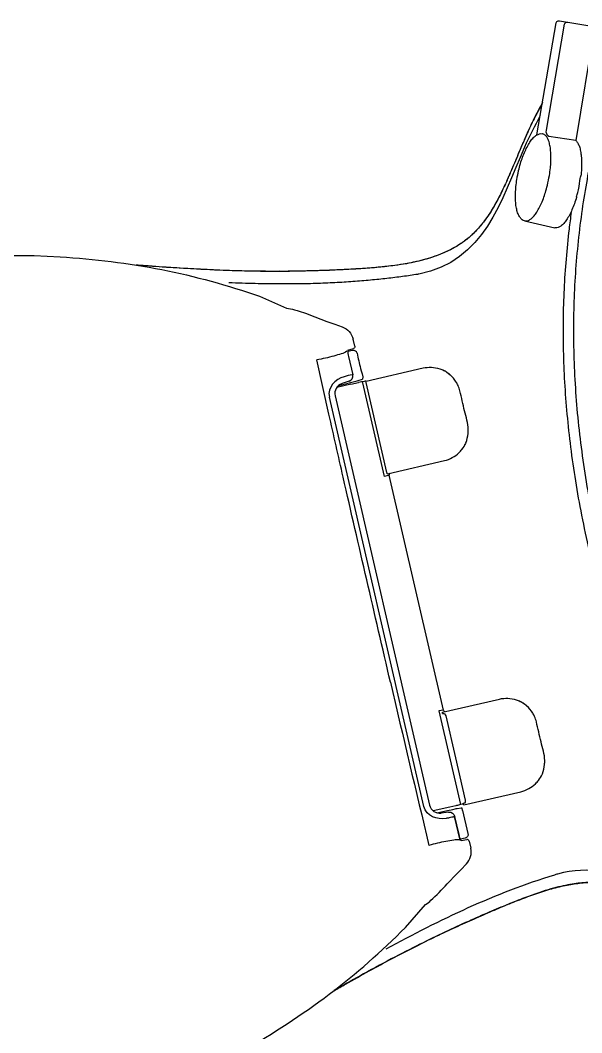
# Model space of a CAD drawing. Header units: inches. Extents: x 343 to 3010, y 5135 to 6248.
# Drawn here: x 2113.86 to 2123.23, y 5528.75 to 5545.66 of the extents above; entities that cross this region are included whole.
import ezdxf

# ---------------------------------------------------------------- set-up
doc = ezdxf.new("R2010")
doc.units = ezdxf.units.IN
doc.header["$LTSCALE"] = 10
doc.header["$MEASUREMENT"] = 0
doc.layers.add('app-u4', color=7, linetype='Continuous')
doc.styles.get("Standard").update_dxf_attribs({"font": 'arial.ttf'})

# ---------------------------------------------------------------- blocks, each defined once
blk = doc.blocks.new('A$C528554C7')
at = {"ltscale": 4}
for p, q in [((12.527, 14.864), (12.113, 14.568)), ((12.01, 14.517), (11.972, 14.495)), ((11.529, 14.208), (11.412, 14.133)), ((11.647, 14.286), (11.529, 14.208)), ((11.412, 14.133), (11.298, 14.059)), ((11.168, 13.698), (11.168, 13.82)), ((11.158, 13.175), (11.158, 13.571)), ((11.294, 13.658), (11.199, 13.664)), ((11.219, 13.633), (11.302, 13.633)), ((11.307, 13.554), (11.307, 13.242)), ((11.317, 13.244), (11.317, 13.647)), ((11.307, 13.242), (11.317, 13.244)), ((11.116, 13.088), (10.14, 13.088)), ((11.116, 13.088), (11.119, 13.087)), ((11.119, 13.086), (11.125, 13.09)), ((11.119, 13.086), (11.119, 13.087)), ((11.119, 13.086), (11.12, 13.077)), ((11.12, 13.077), (11.12, 13.074)), ((11.12, 13.074), (11.12, 13.066)), ((11.12, 13.066), (11.138, 13.071)), ((11.138, 13.071), (11.173, 13.071)), ((11.24, 13.121), (11.164, 13.127)), ((11.173, 13.071), (11.221, 13.075)), ((11.173, 11.466), (11.173, 13.071)), ((11.221, 13.075), (11.241, 13.073)), ((11.258, 13.121), (11.24, 13.121)), ((11.241, 13.073), (11.25, 13.073)), ((11.25, 13.073), (11.352, 13.072)), ((11.404, 13.119), (11.316, 13.12)), ((11.352, 13.072), (11.356, 13.072)), ((11.356, 13.072), (11.639, 13.071)), ((11.392, 13.15), (11.515, 13.139)), ((11.584, 13.118), (11.404, 13.119)), ((9.746, 12.905), (9.724, 12.876)), ((9.748, 12.908), (9.746, 12.905)), ((9.768, 12.929), (9.748, 12.908)), ((9.787, 12.949), (9.768, 12.929)), ((9.812, 12.97), (9.787, 12.949)), ((11.077, 12.294), (11.078, 13.016)), ((11.675, 5.951), (11.675, 12.964)), ((11.773, 12.965), (11.773, 5.95)), ((11.078, 11.572), (11.077, 12.294)), ((9.724, 11.711), (9.731, 11.701)), ((9.731, 11.701), (9.733, 11.699)), ((9.733, 11.699), (9.747, 11.681)), ((9.82, 11.612), (9.821, 11.611)), ((11.116, 11.5), (10.14, 11.5)), ((11.116, 11.5), (11.119, 11.501)), ((11.12, 11.522), (11.119, 11.502)), ((11.119, 11.502), (11.119, 11.501)), ((11.094, 11.472), (11.094, 7.443)), ((11.094, 11.472), (11.173, 11.466)), ((11.094, 7.443), (11.173, 7.449)), ((11.173, 7.449), (11.173, 5.843)), ((9.787, 7.276), (9.768, 7.256)), ((9.812, 7.297), (9.787, 7.276)), ((11.116, 7.415), (10.14, 7.415)), ((11.116, 7.415), (11.119, 7.414)), ((11.119, 7.413), (11.119, 7.414)), ((11.119, 7.413), (11.12, 7.404)), ((11.12, 7.404), (11.12, 7.401)), ((11.12, 7.401), (11.12, 7.393)), ((11.12, 7.393), (11.12, 5.849)), ((9.724, 7.204), (9.731, 7.214)), ((9.748, 7.235), (9.746, 7.232)), ((9.768, 7.256), (9.748, 7.235)), ((9.776, 7.265), (9.768, 7.256)), ((9.744, 6.012), (9.724, 6.039)), ((9.724, 6.038), (9.731, 6.028)), ((9.731, 6.028), (9.733, 6.026)), ((9.733, 6.026), (9.747, 6.008)), ((9.82, 5.939), (9.821, 5.938)), ((11.116, 5.827), (10.14, 5.827)), ((11.116, 5.827), (11.119, 5.828)), ((11.12, 5.849), (11.119, 5.829)), ((11.119, 5.829), (11.119, 5.828)), ((11.119, 5.829), (11.125, 5.825)), ((11.125, 5.825), (11.129, 5.824)), ((11.129, 5.824), (11.131, 5.824)), ((11.13, 5.825), (11.131, 5.824)), ((11.131, 5.824), (11.132, 5.824)), ((11.132, 5.824), (11.145, 5.824)), ((11.142, 5.825), (11.144, 5.824)), ((11.144, 5.824), (11.145, 5.824)), ((11.145, 5.824), (11.191, 5.823)), ((11.24, 5.789), (11.164, 5.784)), ((11.191, 5.823), (11.192, 5.823)), ((11.192, 5.823), (11.24, 5.82)), ((11.24, 5.82), (11.241, 5.82)), ((11.258, 5.79), (11.24, 5.789)), ((11.373, 5.82), (11.241, 5.82)), ((11.575, 5.793), (11.258, 5.79)), ((11.373, 5.82), (11.616, 5.82)), ((11.392, 5.765), (11.515, 5.776)), ((11.307, 5.36), (11.307, 5.673)), ((11.307, 5.673), (11.317, 5.671)), ((11.294, 5.257), (11.199, 5.25)), ((11.219, 5.278), (11.302, 5.278)), ((11.168, 5.217), (11.168, 5.095)), ((11.412, 4.782), (11.298, 4.856)), ((11.529, 4.707), (11.412, 4.782)), ((11.706, 4.59), (11.529, 4.707)), ((11.847, 4.495), (11.706, 4.59)), ((12.01, 4.399), (11.972, 4.419)), ((12.527, 4.046), (12.132, 4.339)), ((7.935, 3.814), (7.471, 4.041)), ((6.801, 2.701), (7.225, 2.534))]:
    blk.add_line(p, q, dxfattribs=at)
for points in [[(11.316, 13.12), (11.273, 13.121), (11.258, 13.121)], [(9.768, 11.659), (9.767, 11.66), (9.746, 11.682), (9.744, 11.685), (9.724, 11.711)], [(9.731, 7.214), (9.733, 7.216), (9.746, 7.232)], [(9.768, 5.986), (9.767, 5.987), (9.746, 6.01), (9.744, 6.012)]]:
    blk.add_lwpolyline(points, dxfattribs=at)
for points, knots in [([(6.297, 17.482), (6.442, 17.466), (6.567, 17.382), (6.673, 17.29), (7.052, 16.997), (7.379, 16.617), (7.663, 16.235), (8.251, 15.456), (8.739, 14.522), (9.855, 14.566)], [0, 0, 0, 0, 1, 1, 1, 2, 2, 2, 3, 3, 3, 3]), ([(16.92, 16.564), (17.011, 16.589), (17.102, 16.613), (17.194, 16.636), (17.316, 16.667), (17.439, 16.696), (17.562, 16.722), (17.691, 16.749), (17.821, 16.774), (17.951, 16.796), (18.085, 16.819), (18.218, 16.84), (18.353, 16.857), (18.489, 16.876), (18.627, 16.892), (18.764, 16.905), (18.904, 16.918), (19.044, 16.93), (19.185, 16.937), (19.327, 16.946), (19.47, 16.952), (19.612, 16.955), (19.756, 16.957), (19.901, 16.958), (20.046, 16.956), (20.192, 16.954), (20.339, 16.949), (20.485, 16.941), (20.633, 16.934), (20.781, 16.923), (20.928, 16.91), (21.077, 16.897), (21.225, 16.881), (21.373, 16.863), (21.522, 16.844), (21.671, 16.823), (21.819, 16.799), (21.969, 16.774), (22.118, 16.747), (22.266, 16.718), (22.414, 16.688), (22.563, 16.656), (22.71, 16.621), (22.859, 16.586), (23.006, 16.548), (23.152, 16.507), (23.299, 16.466), (23.446, 16.423), (23.591, 16.378), (23.736, 16.332), (23.881, 16.283), (24.024, 16.233), (24.168, 16.182), (24.31, 16.128), (24.451, 16.072), (24.591, 16.016), (24.73, 15.959), (24.869, 15.898), (25.006, 15.838), (25.141, 15.776), (25.275, 15.711), (25.408, 15.647), (25.54, 15.58), (25.671, 15.511), (25.799, 15.444), (25.926, 15.373), (26.052, 15.301), (26.175, 15.23), (26.297, 15.158), (26.418, 15.082), (26.535, 15.009), (26.651, 14.933), (26.766, 14.855), (26.877, 14.78), (26.987, 14.703), (27.096, 14.623), (27.2, 14.547), (27.304, 14.468), (27.405, 14.387), (27.504, 14.31), (27.6, 14.23), (27.695, 14.149), (27.786, 14.07), (27.876, 13.99), (27.964, 13.909), (28.048, 13.831), (28.131, 13.751), (28.212, 13.669), (28.29, 13.591), (28.367, 13.511), (28.441, 13.43), (28.513, 13.351), (28.583, 13.272), (28.652, 13.191), (28.718, 13.113), (28.782, 13.034), (28.844, 12.954), (28.905, 12.876), (28.964, 12.797), (29.021, 12.717), (29.076, 12.639), (29.13, 12.56), (29.182, 12.481), (29.232, 12.403), (29.281, 12.324), (29.328, 12.245), (29.374, 12.168), (29.417, 12.09), (29.46, 12.01), (29.501, 11.934), (29.541, 11.855), (29.578, 11.776), (29.615, 11.699), (29.651, 11.622), (29.684, 11.543), (29.717, 11.466), (29.748, 11.388), (29.778, 11.31), (29.806, 11.233), (29.834, 11.155), (29.859, 11.077), (29.884, 11), (29.908, 10.922), (29.929, 10.844), (29.951, 10.767), (29.97, 10.689), (29.988, 10.611), (30.006, 10.534), (30.022, 10.456), (30.036, 10.379), (30.05, 10.3), (30.062, 10.222), (30.073, 10.144), (30.084, 10.065), (30.093, 9.986), (30.1, 9.907), (30.107, 9.827), (30.113, 9.747), (30.116, 9.667), (30.12, 9.587), (30.122, 9.506), (30.122, 9.426)], [16.245197, 16.245197, 16.245197, 16.245197, 17, 17, 17, 18, 18, 18, 19, 19, 19, 20, 20, 20, 21, 21, 21, 22, 22, 22, 23, 23, 23, 24, 24, 24, 25, 25, 25, 26, 26, 26, 27, 27, 27, 28, 28, 28, 29, 29, 29, 30, 30, 30, 31, 31, 31, 32, 32, 32, 33, 33, 33, 34, 34, 34, 35, 35, 35, 36, 36, 36, 37, 37, 37, 38, 38, 38, 39, 39, 39, 40, 40, 40, 41, 41, 41, 42, 42, 42, 43, 43, 43, 44, 44, 44, 45, 45, 45, 46, 46, 46, 47, 47, 47, 48, 48, 48, 49, 49, 49, 50, 50, 50, 51, 51, 51, 52, 52, 52, 53, 53, 53, 54, 54, 54, 55, 55, 55, 56, 56, 56, 57, 57, 57, 58, 58, 58, 59, 59, 59, 60, 60, 60, 61, 61, 61, 62, 62, 62, 63, 63, 63, 63]), ([(19.03, 16.768), (17.878, 16.744), (16.727, 16.586), (15.622, 16.256), (15.076, 16.092), (14.539, 15.897), (14.019, 15.665), (13.503, 15.435), (13.006, 15.163), (12.527, 14.864)], [0, 0, 0, 0, 1, 1, 1, 2, 2, 2, 3, 3, 3, 3]), ([(10.213, 14.798), (10.166, 14.794), (10.12, 14.79), (10.073, 14.787), (10.027, 14.784), (9.982, 14.782), (9.936, 14.781), (9.892, 14.78), (9.848, 14.779), (9.804, 14.78), (9.762, 14.78), (9.72, 14.782), (9.678, 14.784), (9.638, 14.786), (9.598, 14.79), (9.557, 14.794), (9.519, 14.797), (9.481, 14.802), (9.443, 14.808), (9.406, 14.813), (9.369, 14.819), (9.333, 14.827), (9.298, 14.834), (9.263, 14.842), (9.229, 14.851), (9.195, 14.86), (9.162, 14.87), (9.129, 14.881), (9.098, 14.891), (9.066, 14.902), (9.035, 14.915), (9.005, 14.927), (8.975, 14.941), (8.945, 14.954), (8.916, 14.968), (8.887, 14.983), (8.859, 14.999), (8.83, 15.015), (8.802, 15.032), (8.775, 15.05), (8.746, 15.068), (8.718, 15.088), (8.691, 15.107), (8.663, 15.128), (8.635, 15.15), (8.608, 15.173), (8.579, 15.196), (8.551, 15.221), (8.524, 15.246), (8.495, 15.272), (8.467, 15.299), (8.44, 15.326), (8.411, 15.354), (8.384, 15.384), (8.356, 15.414), (8.328, 15.445), (8.3, 15.476), (8.272, 15.508), (8.244, 15.542), (8.216, 15.575), (8.188, 15.61), (8.161, 15.644), (8.134, 15.678), (8.107, 15.713)], [0, 0, 0, 0, 1, 1, 1, 2, 2, 2, 3, 3, 3, 4, 4, 4, 5, 5, 5, 6, 6, 6, 7, 7, 7, 8, 8, 8, 9, 9, 9, 10, 10, 10, 11, 11, 11, 12, 12, 12, 13, 13, 13, 14, 14, 14, 15, 15, 15, 16, 16, 16, 17, 17, 17, 18, 18, 18, 19, 19, 19, 20, 20, 20, 21, 21, 21, 21]), ([(8.111, 15.708), (8.15, 15.657), (8.189, 15.608), (8.23, 15.56), (8.266, 15.515), (8.303, 15.472), (8.342, 15.429), (8.375, 15.393), (8.41, 15.356), (8.445, 15.321), (8.475, 15.29), (8.507, 15.26), (8.539, 15.231), (8.562, 15.211), (8.586, 15.191), (8.609, 15.171), (8.615, 15.166), (8.622, 15.161), (8.628, 15.156), (8.655, 15.134), (8.683, 15.113), (8.711, 15.093), (8.737, 15.074), (8.764, 15.056), (8.791, 15.039), (8.816, 15.024), (8.842, 15.009), (8.868, 14.993), (8.894, 14.98), (8.92, 14.966), (8.947, 14.953), (8.974, 14.941), (9.002, 14.928), (9.03, 14.917), (9.059, 14.905), (9.089, 14.894), (9.118, 14.884), (9.149, 14.874), (9.181, 14.864), (9.213, 14.855), (9.246, 14.846), (9.28, 14.838), (9.314, 14.831), (9.352, 14.822), (9.389, 14.816), (9.427, 14.81), (9.469, 14.803), (9.511, 14.798), (9.553, 14.794), (9.599, 14.789), (9.645, 14.785), (9.691, 14.783), (9.743, 14.78), (9.794, 14.779), (9.845, 14.779), (9.902, 14.779), (9.96, 14.78), (10.018, 14.784), (10.083, 14.787), (10.148, 14.791), (10.213, 14.798)], [0, 0, 0, 0, 1, 1, 1, 2, 2, 2, 3, 3, 3, 4, 4, 4, 5, 5, 5, 6, 6, 6, 7, 7, 7, 8, 8, 8, 9, 9, 9, 10, 10, 10, 11, 11, 11, 12, 12, 12, 13, 13, 13, 14, 14, 14, 15, 15, 15, 16, 16, 16, 17, 17, 17, 18, 18, 18, 19, 19, 19, 20, 20, 20, 20]), ([(13.928, 15.624), (13.856, 15.603), (13.784, 15.581), (13.712, 15.56), (13.568, 15.517), (13.425, 15.476), (13.281, 15.435), (13.144, 15.396), (13.007, 15.359), (12.87, 15.322), (12.739, 15.288), (12.608, 15.254), (12.477, 15.222), (12.353, 15.191), (12.228, 15.161), (12.104, 15.134), (11.986, 15.107), (11.868, 15.081), (11.749, 15.056), (11.637, 15.032), (11.525, 15.009), (11.413, 14.988), (11.306, 14.967), (11.199, 14.947), (11.092, 14.928), (10.99, 14.909), (10.888, 14.892), (10.786, 14.875), (10.688, 14.859), (10.591, 14.844), (10.492, 14.831), (10.399, 14.818), (10.306, 14.807), (10.213, 14.798)], [3.52149, 3.52149, 3.52149, 3.52149, 4, 4, 4, 5, 5, 5, 6, 6, 6, 7, 7, 7, 8, 8, 8, 9, 9, 9, 10, 10, 10, 11, 11, 11, 12, 12, 12, 13, 13, 13, 14, 14, 14, 14]), ([(10.213, 14.797), (10.302, 14.806), (10.39, 14.817), (10.479, 14.829), (10.578, 14.842), (10.678, 14.857), (10.777, 14.873), (10.889, 14.891), (11, 14.91), (11.111, 14.93), (11.234, 14.953), (11.358, 14.976), (11.481, 15.001), (11.618, 15.028), (11.756, 15.056), (11.893, 15.086), (12.047, 15.119), (12.201, 15.155), (12.355, 15.192), (12.53, 15.233), (12.703, 15.278), (12.876, 15.323), (13.069, 15.374), (13.262, 15.428), (13.453, 15.483), (13.61, 15.528), (13.766, 15.575), (13.922, 15.622)], [0, 0, 0, 0, 1, 1, 1, 2, 2, 2, 3, 3, 3, 4, 4, 4, 5, 5, 5, 6, 6, 6, 7, 7, 7, 8, 8, 8, 8.854589, 8.854589, 8.854589, 8.854589]), ([(11.294, 13.658), (11.345, 13.628), (11.383, 13.628), (11.415, 13.626), (11.458, 13.623), (11.502, 13.619), (11.546, 13.617), (11.643, 13.613), (11.74, 13.613), (11.837, 13.618)], [0, 0, 0, 0, 1, 1, 1, 2, 2, 2, 3, 3, 3, 3]), ([(9.636, 12.673), (9.612, 12.569), (9.626, 12.46), (9.626, 12.355), (9.626, 12.241), (9.626, 12.127), (9.626, 12.012)], [0, 0, 0, 0, 1, 1, 1, 2, 2, 2, 2]), ([(11.85, 10.818), (11.85, 9.647), (11.852, 8.476), (11.849, 7.304), (11.848, 6.945), (11.845, 6.585), (11.843, 6.225), (11.843, 6.225), (11.837, 5.297), (11.837, 5.297)], [0, 0, 0, 0, 1, 1, 1, 2, 2, 2, 3, 3, 3, 3]), ([(7.945, 9.426), (7.945, 9.222), (7.942, 9.019), (7.935, 8.816), (7.928, 8.618), (7.918, 8.419), (7.905, 8.221), (7.891, 8.027), (7.875, 7.833), (7.855, 7.64), (7.835, 7.45), (7.812, 7.261), (7.786, 7.073), (7.76, 6.887), (7.73, 6.703), (7.697, 6.518), (7.665, 6.336), (7.629, 6.155), (7.59, 5.974), (7.552, 5.796), (7.51, 5.619), (7.465, 5.442), (7.42, 5.269), (7.372, 5.095), (7.321, 4.923), (7.27, 4.75), (7.215, 4.579), (7.157, 4.409), (7.1, 4.241), (7.04, 4.074), (6.976, 3.908), (6.915, 3.748), (6.851, 3.589), (6.784, 3.432), (6.721, 3.285), (6.656, 3.138), (6.588, 2.993), (6.527, 2.862), (6.464, 2.732), (6.399, 2.604), (6.341, 2.489), (6.282, 2.377), (6.221, 2.265), (6.167, 2.164), (6.111, 2.063), (6.054, 1.964), (6.003, 1.875), (5.952, 1.787), (5.899, 1.699), (5.852, 1.621), (5.805, 1.544), (5.757, 1.468)], [0, 0, 0, 0, 1, 1, 1, 2, 2, 2, 3, 3, 3, 4, 4, 4, 5, 5, 5, 6, 6, 6, 7, 7, 7, 8, 8, 8, 9, 9, 9, 10, 10, 10, 11, 11, 11, 12, 12, 12, 13, 13, 13, 14, 14, 14, 15, 15, 15, 16, 16, 16, 17, 17, 17, 17]), ([(8.12, 9.426), (8.12, 9.224), (8.116, 9.021), (8.11, 8.819), (8.103, 8.624), (8.094, 8.429), (8.081, 8.235), (8.068, 8.046), (8.052, 7.858), (8.033, 7.669), (8.015, 7.487), (7.993, 7.304), (7.968, 7.122), (7.944, 6.943), (7.917, 6.766), (7.887, 6.59), (7.857, 6.416), (7.825, 6.244), (7.789, 6.072), (7.754, 5.903), (7.716, 5.734), (7.675, 5.567), (7.635, 5.402), (7.592, 5.238), (7.546, 5.075), (7.5, 4.913), (7.452, 4.752), (7.4, 4.592), (7.349, 4.433), (7.296, 4.274), (7.239, 4.117), (7.207, 4.029), (7.175, 3.941), (7.141, 3.854)], [0, 0, 0, 0, 1, 1, 1, 2, 2, 2, 3, 3, 3, 4, 4, 4, 5, 5, 5, 6, 6, 6, 7, 7, 7, 8, 8, 8, 9, 9, 9, 10, 10, 10, 11, 11, 11, 11]), ([(9.636, 7), (9.612, 6.896), (9.626, 6.787), (9.626, 6.682), (9.626, 6.568), (9.626, 6.454), (9.626, 6.339)], [0, 0, 0, 0, 1, 1, 1, 2, 2, 2, 2]), ([(9.812, 5.944), (9.796, 5.958), (9.781, 5.971), (9.768, 5.986), (9.782, 5.972), (9.797, 5.958), (9.812, 5.945)], [0, 0, 0, 0, 1, 1, 1, 2, 2, 2, 2]), ([(11.158, 5.34), (11.158, 5.426), (11.158, 5.513), (11.158, 5.599), (11.158, 5.651), (11.138, 5.737), (11.164, 5.784)], [0, 0, 0, 0, 1, 1, 1, 2, 2, 2, 2]), ([(11.317, 5.268), (11.345, 5.287), (11.383, 5.287), (11.415, 5.289), (11.458, 5.292), (11.502, 5.296), (11.546, 5.297), (11.643, 5.302), (11.74, 5.302), (11.837, 5.297)], [0, 0, 0, 0, 1, 1, 1, 2, 2, 2, 3, 3, 3, 3]), ([(7.285, 2.161), (7.417, 2.306), (7.543, 2.456), (7.663, 2.616), (8.242, 3.399), (8.746, 4.328), (9.855, 4.284)], [1.593319, 1.593319, 1.593319, 1.593319, 2, 2, 2, 3, 3, 3, 3]), ([(9.855, 4.284), (9.864, 4.284), (9.872, 4.283), (9.881, 4.283), (9.89, 4.283), (9.898, 4.282), (9.907, 4.281)], [0, 0, 0, 0, 1, 1, 1, 2, 2, 2, 2]), ([(9.907, 4.281), (9.949, 4.278), (9.99, 4.274), (10.032, 4.271), (10.075, 4.268), (10.117, 4.264), (10.16, 4.26), (10.203, 4.256), (10.247, 4.251), (10.29, 4.246), (10.335, 4.242), (10.38, 4.237), (10.424, 4.232), (10.47, 4.226), (10.516, 4.221), (10.561, 4.215), (10.608, 4.209), (10.655, 4.202), (10.702, 4.196), (10.749, 4.19), (10.797, 4.183), (10.845, 4.176), (10.893, 4.168), (10.942, 4.161), (10.991, 4.153), (11.041, 4.145), (11.09, 4.137), (11.14, 4.129), (11.191, 4.12), (11.242, 4.111), (11.293, 4.102), (11.345, 4.093), (11.397, 4.083), (11.45, 4.073), (11.504, 4.062), (11.557, 4.052), (11.611, 4.041), (11.667, 4.03), (11.722, 4.018), (11.777, 4.006), (11.834, 3.994), (11.892, 3.982), (11.949, 3.969), (12.008, 3.956), (12.067, 3.942), (12.126, 3.928), (12.188, 3.914), (12.249, 3.9), (12.311, 3.885), (12.375, 3.869), (12.44, 3.853), (12.504, 3.837), (12.572, 3.82), (12.639, 3.802), (12.707, 3.784), (12.779, 3.765), (12.852, 3.746), (12.924, 3.727), (12.943, 3.721), (12.962, 3.716), (12.98, 3.711)], [0, 0, 0, 0, 1, 1, 1, 2, 2, 2, 3, 3, 3, 4, 4, 4, 5, 5, 5, 6, 6, 6, 7, 7, 7, 8, 8, 8, 9, 9, 9, 10, 10, 10, 11, 11, 11, 12, 12, 12, 13, 13, 13, 14, 14, 14, 15, 15, 15, 16, 16, 16, 17, 17, 17, 18, 18, 18, 19, 19, 19, 20, 20, 20, 20]), ([(7.527, 2.35), (7.599, 2.443), (7.669, 2.539), (7.739, 2.635), (7.803, 2.724), (7.867, 2.813), (7.931, 2.902), (7.989, 2.981), (8.047, 3.06), (8.107, 3.138), (8.134, 3.173), (8.161, 3.207), (8.188, 3.241), (8.216, 3.276), (8.244, 3.309), (8.272, 3.343), (8.3, 3.375), (8.328, 3.406), (8.356, 3.437), (8.384, 3.467), (8.411, 3.496), (8.44, 3.525), (8.467, 3.553), (8.495, 3.579), (8.524, 3.605), (8.551, 3.63), (8.579, 3.655), (8.608, 3.679), (8.635, 3.701), (8.663, 3.723), (8.691, 3.743), (8.718, 3.764), (8.746, 3.783), (8.775, 3.801), (8.802, 3.819), (8.83, 3.836), (8.859, 3.852), (8.887, 3.868), (8.916, 3.883), (8.945, 3.897), (8.975, 3.91), (9.005, 3.924), (9.035, 3.936), (9.066, 3.948), (9.098, 3.96), (9.129, 3.97), (9.162, 3.981), (9.195, 3.991), (9.229, 4), (9.263, 4.009), (9.298, 4.017), (9.333, 4.024), (9.369, 4.031), (9.406, 4.038), (9.443, 4.043), (9.481, 4.049), (9.519, 4.053), (9.557, 4.057), (9.598, 4.062), (9.638, 4.065), (9.678, 4.067), (9.72, 4.069), (9.762, 4.071), (9.804, 4.071), (9.848, 4.072), (9.892, 4.071), (9.936, 4.07), (9.982, 4.069), (10.027, 4.067), (10.073, 4.064), (10.12, 4.061), (10.166, 4.057), (10.213, 4.053), (10.306, 4.044), (10.399, 4.033), (10.492, 4.02), (10.591, 4.007), (10.688, 3.992), (10.786, 3.976), (10.888, 3.959), (10.99, 3.942), (11.092, 3.923), (11.199, 3.904), (11.306, 3.884), (11.413, 3.863), (11.525, 3.841), (11.637, 3.819), (11.749, 3.795), (11.868, 3.771), (11.986, 3.745), (12.104, 3.717), (12.228, 3.689), (12.353, 3.66), (12.477, 3.629), (12.608, 3.597), (12.739, 3.564), (12.87, 3.529), (13.007, 3.493), (13.144, 3.455), (13.281, 3.416), (13.425, 3.375), (13.568, 3.334), (13.712, 3.291), (13.862, 3.247), (14.013, 3.202), (14.163, 3.155), (14.248, 3.129), (14.333, 3.103), (14.418, 3.076)], [0, 0, 0, 0, 1, 1, 1, 2, 2, 2, 3, 3, 3, 4, 4, 4, 5, 5, 5, 6, 6, 6, 7, 7, 7, 8, 8, 8, 9, 9, 9, 10, 10, 10, 11, 11, 11, 12, 12, 12, 13, 13, 13, 14, 14, 14, 15, 15, 15, 16, 16, 16, 17, 17, 17, 18, 18, 18, 19, 19, 19, 20, 20, 20, 21, 21, 21, 22, 22, 22, 23, 23, 23, 24, 24, 24, 25, 25, 25, 26, 26, 26, 27, 27, 27, 28, 28, 28, 29, 29, 29, 30, 30, 30, 31, 31, 31, 32, 32, 32, 33, 33, 33, 34, 34, 34, 35, 35, 35, 35.540973, 35.540973, 35.540973, 35.540973]), ([(8.111, 3.143), (8.15, 3.193), (8.189, 3.243), (8.23, 3.292), (8.266, 3.336), (8.303, 3.379), (8.342, 3.422), (8.375, 3.459), (8.41, 3.495), (8.445, 3.53), (8.475, 3.56), (8.507, 3.59), (8.539, 3.62), (8.562, 3.641), (8.586, 3.66), (8.609, 3.68), (8.615, 3.685), (8.622, 3.69), (8.628, 3.695), (8.655, 3.717), (8.683, 3.738), (8.711, 3.759), (8.737, 3.777), (8.764, 3.795), (8.791, 3.812), (8.816, 3.828), (8.842, 3.843), (8.868, 3.857), (8.894, 3.872), (8.92, 3.885), (8.947, 3.898), (8.974, 3.91), (9.002, 3.922), (9.03, 3.934), (9.059, 3.946), (9.089, 3.957), (9.118, 3.967), (9.149, 3.977), (9.181, 3.987), (9.213, 3.995), (9.246, 4.005), (9.28, 4.013), (9.314, 4.02), (9.352, 4.029), (9.389, 4.035), (9.427, 4.041), (9.469, 4.048), (9.511, 4.053), (9.553, 4.057), (9.599, 4.063), (9.645, 4.066), (9.691, 4.068), (9.743, 4.071), (9.794, 4.072), (9.845, 4.072), (9.902, 4.072), (9.96, 4.07), (10.018, 4.068), (10.083, 4.065), (10.148, 4.059), (10.213, 4.053)], [0, 0, 0, 0, 1, 1, 1, 2, 2, 2, 3, 3, 3, 4, 4, 4, 5, 5, 5, 6, 6, 6, 7, 7, 7, 8, 8, 8, 9, 9, 9, 10, 10, 10, 11, 11, 11, 12, 12, 12, 13, 13, 13, 14, 14, 14, 15, 15, 15, 16, 16, 16, 17, 17, 17, 18, 18, 18, 19, 19, 19, 20, 20, 20, 20]), ([(7.002, 3.623), (7.021, 3.657), (7.041, 3.69), (7.062, 3.723), (7.082, 3.753), (7.103, 3.783), (7.124, 3.813), (7.144, 3.839), (7.165, 3.866), (7.187, 3.891), (7.207, 3.913), (7.228, 3.935), (7.25, 3.955), (7.268, 3.972), (7.289, 3.989), (7.309, 4.003), (7.327, 4.016), (7.346, 4.027), (7.365, 4.035), (7.382, 4.042), (7.398, 4.048), (7.416, 4.05), (7.431, 4.051), (7.446, 4.05), (7.459, 4.046), (7.464, 4.044), (7.468, 4.043), (7.471, 4.041)], [0, 0, 0, 0, 1, 1, 1, 2, 2, 2, 3, 3, 3, 4, 4, 4, 5, 5, 5, 6, 6, 6, 7, 7, 7, 8, 8, 8, 9, 9, 9, 9]), ([(10.213, 4.053), (10.302, 4.045), (10.39, 4.034), (10.479, 4.022), (10.578, 4.01), (10.678, 3.994), (10.777, 3.978), (10.889, 3.96), (11, 3.941), (11.111, 3.921), (11.234, 3.899), (11.358, 3.875), (11.481, 3.85), (11.618, 3.823), (11.756, 3.795), (11.893, 3.765), (12.047, 3.732), (12.201, 3.697), (12.355, 3.66), (12.53, 3.618), (12.703, 3.574), (12.876, 3.528), (13.069, 3.477), (13.262, 3.423), (13.453, 3.368), (13.637, 3.315), (13.819, 3.26), (14.001, 3.206), (14.138, 3.164), (14.274, 3.122), (14.41, 3.079)], [0, 0, 0, 0, 1, 1, 1, 2, 2, 2, 3, 3, 3, 4, 4, 4, 5, 5, 5, 6, 6, 6, 7, 7, 7, 8, 8, 8, 9, 9, 9, 9.846151, 9.846151, 9.846151, 9.846151]), ([(19.562, 2.152), (19.385, 2.146), (19.207, 2.143), (19.03, 2.143), (17.878, 2.167), (16.727, 2.324), (15.622, 2.655), (15.076, 2.819), (14.539, 3.013), (14.019, 3.246), (13.503, 3.476), (13.006, 3.748), (12.527, 4.046)], [0, 0, 0, 0, 1, 1, 1, 2, 2, 2, 3, 3, 3, 4, 4, 4, 4]), ([(7.802, 3.794), (7.789, 3.786), (7.776, 3.777), (7.764, 3.769), (7.743, 3.753), (7.723, 3.735), (7.704, 3.717), (7.682, 3.695), (7.661, 3.672), (7.641, 3.649), (7.619, 3.623), (7.599, 3.596), (7.579, 3.568), (7.557, 3.538), (7.536, 3.507), (7.517, 3.476), (7.496, 3.442), (7.489, 3.427), (7.458, 3.374), (7.428, 3.321), (7.359, 3.164), (7.339, 3.112), (7.319, 3.061), (7.312, 3.038), (7.301, 3.001), (7.29, 2.966), (7.28, 2.93), (7.272, 2.894), (7.264, 2.861), (7.257, 2.827), (7.252, 2.793), (7.247, 2.763), (7.243, 2.733), (7.242, 2.702), (7.24, 2.675), (7.24, 2.649), (7.242, 2.622), (7.243, 2.607), (7.245, 2.592), (7.248, 2.577)], [0, 0, 0, 0, 1, 1, 1, 2, 2, 2, 3, 3, 3, 4, 4, 4, 5, 5, 5, 6, 6, 6, 7, 7, 7, 8, 8, 8, 9, 9, 9, 10, 10, 10, 11, 11, 11, 12, 12, 12, 13, 13, 13, 13]), ([(7.935, 3.814), (7.949, 3.807), (7.961, 3.797), (7.971, 3.786), (7.983, 3.772), (7.992, 3.756), (7.999, 3.739), (8.007, 3.719), (8.013, 3.697), (8.016, 3.675), (8.02, 3.649), (8.021, 3.623), (8.021, 3.597), (8.021, 3.567), (8.019, 3.537), (8.015, 3.507), (8.011, 3.474), (8.005, 3.441), (7.998, 3.409), (7.991, 3.373), (7.982, 3.338), (7.972, 3.303), (7.962, 3.266), (7.95, 3.229), (7.937, 3.194), (7.924, 3.156), (7.909, 3.119), (7.894, 3.082), (7.886, 3.064), (7.878, 3.046), (7.87, 3.028), (7.862, 3.01), (7.853, 2.991), (7.844, 2.973), (7.826, 2.937), (7.808, 2.902), (7.788, 2.868), (7.769, 2.834), (7.75, 2.801), (7.728, 2.769), (7.709, 2.739), (7.688, 2.709), (7.666, 2.68), (7.646, 2.654), (7.625, 2.628), (7.603, 2.604), (7.583, 2.582), (7.562, 2.56), (7.539, 2.54), (7.52, 2.523), (7.499, 2.507), (7.477, 2.493), (7.458, 2.482), (7.439, 2.471), (7.418, 2.464), (7.401, 2.458), (7.383, 2.455), (7.365, 2.455), (7.349, 2.455), (7.334, 2.457), (7.32, 2.463)], [0, 0, 0, 0, 1, 1, 1, 2, 2, 2, 3, 3, 3, 4, 4, 4, 5, 5, 5, 6, 6, 6, 7, 7, 7, 8, 8, 8, 9, 9, 9, 10, 10, 10, 11, 11, 11, 12, 12, 12, 13, 13, 13, 14, 14, 14, 15, 15, 15, 16, 16, 16, 17, 17, 17, 18, 18, 18, 19, 19, 19, 20, 20, 20, 20]), ([(7.935, 3.814), (7.929, 3.817), (7.923, 3.819), (7.917, 3.821), (7.902, 3.824), (7.887, 3.824), (7.872, 3.821), (7.854, 3.818), (7.837, 3.812), (7.821, 3.804), (7.814, 3.801), (7.808, 3.798), (7.802, 3.794)], [0, 0, 0, 0, 1, 1, 1, 2, 2, 2, 3, 3, 3, 4, 4, 4, 4]), ([(7.002, 3.623), (7.002, 3.623), (6.993, 3.599), (6.965, 3.553), (6.936, 3.507), (6.905, 3.415), (6.886, 3.368), (6.867, 3.321), (6.852, 3.293), (6.852, 3.293)], [0, 0, 0, 0, 1, 1, 1, 2, 2, 2, 3, 3, 3, 3]), ([(6.801, 2.701), (6.791, 2.715), (6.784, 2.731), (6.779, 2.748), (6.773, 2.769), (6.769, 2.789), (6.766, 2.811), (6.764, 2.836), (6.763, 2.862), (6.764, 2.888), (6.765, 2.918), (6.767, 2.948), (6.771, 2.977), (6.776, 3.01), (6.782, 3.043), (6.789, 3.076), (6.797, 3.111), (6.806, 3.147), (6.816, 3.182), (6.827, 3.219), (6.839, 3.256), (6.852, 3.293)], [0, 0, 0, 0, 1, 1, 1, 2, 2, 2, 3, 3, 3, 4, 4, 4, 5, 5, 5, 6, 6, 6, 7, 7, 7, 7]), ([(7.527, 2.35), (7.532, 2.355), (7.536, 2.361), (7.541, 2.367), (7.556, 2.388), (7.572, 2.408), (7.587, 2.429), (7.595, 2.439), (7.603, 2.449), (7.611, 2.46), (7.629, 2.484), (7.647, 2.508), (7.665, 2.533), (7.674, 2.545), (7.682, 2.556), (7.69, 2.569), (7.701, 2.583), (7.711, 2.597), (7.722, 2.612), (7.745, 2.643), (7.767, 2.674), (7.79, 2.706), (7.828, 2.759), (7.866, 2.812), (7.904, 2.865), (7.932, 2.903), (7.96, 2.942), (7.989, 2.98), (7.991, 2.983), (7.993, 2.986), (7.995, 2.989), (8, 2.996), (8.004, 3.001), (8.009, 3.008), (8.023, 3.026), (8.036, 3.044), (8.05, 3.062), (8.051, 3.065), (8.053, 3.067), (8.054, 3.069), (8.072, 3.092), (8.089, 3.115), (8.107, 3.138)], [0, 0, 0, 0, 1, 1, 1, 2, 2, 2, 3, 3, 3, 4, 4, 4, 5, 5, 5, 6, 6, 6, 7, 7, 7, 8, 8, 8, 9, 9, 9, 10, 10, 10, 11, 11, 11, 12, 12, 12, 13, 13, 13, 14, 14, 14, 14]), ([(7.225, 2.534), (7.251, 2.503), (7.259, 2.462), (7.241, 2.419), (7.241, 2.419), (6.55, 0.765), (6.55, 0.765), (6.533, 0.723), (6.499, 0.738), (6.457, 0.755), (6.457, 0.755), (6.142, 0.886), (6.142, 0.886), (6.1, 0.903), (6.066, 0.917), (6.084, 0.959), (6.084, 0.959), (6.801, 2.701), (6.801, 2.701)], [0, 0, 0, 0, 1, 1, 1, 2, 2, 2, 3, 3, 3, 4, 4, 4, 5, 5, 5, 6, 6, 6, 6]), ([(7.248, 2.577), (7.249, 2.57), (7.251, 2.563), (7.252, 2.556), (7.257, 2.539), (7.264, 2.522), (7.273, 2.506), (7.281, 2.493), (7.291, 2.481), (7.303, 2.473), (7.308, 2.469), (7.314, 2.466), (7.32, 2.463)], [0, 0, 0, 0, 1, 1, 1, 2, 2, 2, 3, 3, 3, 4, 4, 4, 4]), ([(7.412, 2.462), (7.412, 2.462), (6.678, 0.713), (6.678, 0.713), (6.661, 0.671), (6.627, 0.686), (6.585, 0.703), (6.585, 0.703), (6.494, 0.741), (6.494, 0.741)], [0, 0, 0, 0, 1, 1, 1, 2, 2, 2, 3, 3, 3, 3]), ([(7.199, 1.957), (7.252, 2.016), (7.304, 2.075), (7.355, 2.135), (7.414, 2.205), (7.471, 2.277), (7.527, 2.35)], [13.099595, 13.099595, 13.099595, 13.099595, 14, 14, 14, 15, 15, 15, 15]), ([(7.199, 1.957), (7.253, 2.016), (7.305, 2.076), (7.356, 2.137), (7.415, 2.207), (7.472, 2.277), (7.527, 2.35)], [13.09863, 13.09863, 13.09863, 13.09863, 14, 14, 14, 15, 15, 15, 15])]:
    blk.add_open_spline(points, degree=3, knots=knots, dxfattribs=at)
for points in [[(9.907, 14.57), (10.945, 14.645), (11.944, 14.868), (12.93, 15.145)], [(9.855, 14.566), (9.872, 14.567), (9.89, 14.568), (9.907, 14.57)], [(12.113, 14.568), (12.078, 14.552), (12.043, 14.535), (12.01, 14.517)], [(11.972, 14.495), (11.861, 14.43), (11.754, 14.357), (11.647, 14.286)], [(11.298, 14.059), (11.217, 14.006), (11.168, 13.917), (11.168, 13.82)], [(11.168, 13.698), (11.168, 13.68), (11.182, 13.666), (11.199, 13.664)], [(11.158, 13.571), (11.158, 13.605), (11.185, 13.632), (11.219, 13.633)], [(11.294, 13.658), (11.312, 13.635), (11.307, 13.582), (11.307, 13.554)], [(11.85, 10.818), (11.849, 11.751), (11.844, 12.685), (11.837, 13.618)], [(11.392, 13.15), (11.345, 13.154), (11.307, 13.194), (11.307, 13.242)], [(11.317, 13.244), (11.346, 13.247), (11.376, 13.245), (11.404, 13.245)], [(11.404, 13.245), (11.422, 13.244), (11.439, 13.244), (11.457, 13.243)], [(11.457, 13.243), (11.609, 13.236), (11.772, 13.131), (11.773, 12.965)], [(10.14, 13.088), (10.044, 13.086), (9.955, 13.061), (9.872, 13.013)], [(11.078, 13.016), (11.077, 13.044), (11.089, 13.066), (11.12, 13.066)], [(11.158, 13.175), (11.158, 13.16), (11.157, 13.14), (11.164, 13.127)], [(11.675, 12.964), (11.675, 13.054), (11.604, 13.131), (11.515, 13.139)], [(9.724, 12.876), (9.693, 12.833), (9.672, 12.783), (9.653, 12.733)], [(9.872, 13.013), (9.851, 13), (9.831, 12.986), (9.812, 12.97)], [(9.653, 12.733), (9.646, 12.714), (9.64, 12.693), (9.636, 12.673)], [(9.626, 12.012), (9.628, 11.98), (9.628, 11.947), (9.636, 11.915)], [(9.636, 11.915), (9.64, 11.894), (9.646, 11.874), (9.653, 11.854)], [(9.653, 11.854), (9.672, 11.805), (9.693, 11.755), (9.724, 11.711)], [(9.768, 11.659), (9.782, 11.645), (9.797, 11.631), (9.812, 11.617)], [(9.812, 11.617), (9.797, 11.631), (9.782, 11.644), (9.768, 11.659)], [(9.872, 11.575), (9.851, 11.588), (9.831, 11.602), (9.812, 11.617)], [(10.14, 11.5), (10.044, 11.502), (9.955, 11.527), (9.872, 11.575)], [(11.12, 11.522), (11.089, 11.523), (11.078, 11.543), (11.078, 11.572)], [(11.082, 11.496), (11.09, 11.49), (11.093, 11.481), (11.094, 11.472)], [(11.08, 7.415), (11.09, 7.426), (11.094, 7.434), (11.094, 7.443)], [(9.872, 7.34), (9.851, 7.327), (9.831, 7.313), (9.812, 7.297)], [(10.14, 7.415), (10.044, 7.413), (9.955, 7.389), (9.872, 7.34)], [(9.724, 7.204), (9.693, 7.16), (9.672, 7.11), (9.653, 7.061)], [(9.653, 7.061), (9.646, 7.041), (9.64, 7.02), (9.636, 7)], [(9.626, 6.339), (9.628, 6.307), (9.628, 6.274), (9.636, 6.242)], [(9.636, 6.243), (9.64, 6.222), (9.646, 6.201), (9.653, 6.181)], [(9.653, 6.181), (9.672, 6.132), (9.693, 6.082), (9.724, 6.039)], [(9.872, 5.902), (9.851, 5.915), (9.831, 5.929), (9.812, 5.944)], [(11.457, 5.672), (11.609, 5.68), (11.772, 5.783), (11.773, 5.95)], [(11.515, 5.776), (11.604, 5.784), (11.675, 5.861), (11.675, 5.951)], [(10.14, 5.827), (10.044, 5.829), (9.955, 5.854), (9.872, 5.902)], [(11.173, 5.843), (11.173, 5.833), (11.18, 5.824), (11.192, 5.823)], [(11.392, 5.765), (11.345, 5.761), (11.307, 5.721), (11.307, 5.673)], [(11.317, 5.671), (11.363, 5.666), (11.411, 5.671), (11.457, 5.672)], [(11.158, 5.34), (11.158, 5.307), (11.186, 5.278), (11.219, 5.278)], [(11.168, 5.217), (11.168, 5.235), (11.181, 5.249), (11.199, 5.25)], [(11.294, 5.257), (11.312, 5.28), (11.307, 5.333), (11.307, 5.36)], [(11.298, 4.856), (11.217, 4.908), (11.168, 4.999), (11.168, 5.095)], [(11.972, 4.419), (11.929, 4.443), (11.888, 4.469), (11.847, 4.495)], [(12.132, 4.339), (12.09, 4.356), (12.05, 4.377), (12.01, 4.399)]]:
    blk.add_open_spline(points, degree=3, dxfattribs=at)
at = {"linetype": 'Continuous', "lineweight": 0, "flags": 2}
for tag, p in [('MODELNUMBER', (0, 9.419)), ('TRADENAME', (0, 9.416)), ('PRODUCT', (0, 9.412)), ('MATERIAL', (0, 9.409))]:
    blk.add_attdef(tag, p, '', height=0.003, dxfattribs=at)

msp = doc.modelspace()

# ---------------------------------------------------------------- block references
at = {"layer": 'app-u4', "rotation": 192.9999999999998}
msp.add_blockref('A$C528554C7', (2129.154, 5547.812), dxfattribs=at)

doc.saveas('drawing.dxf')
